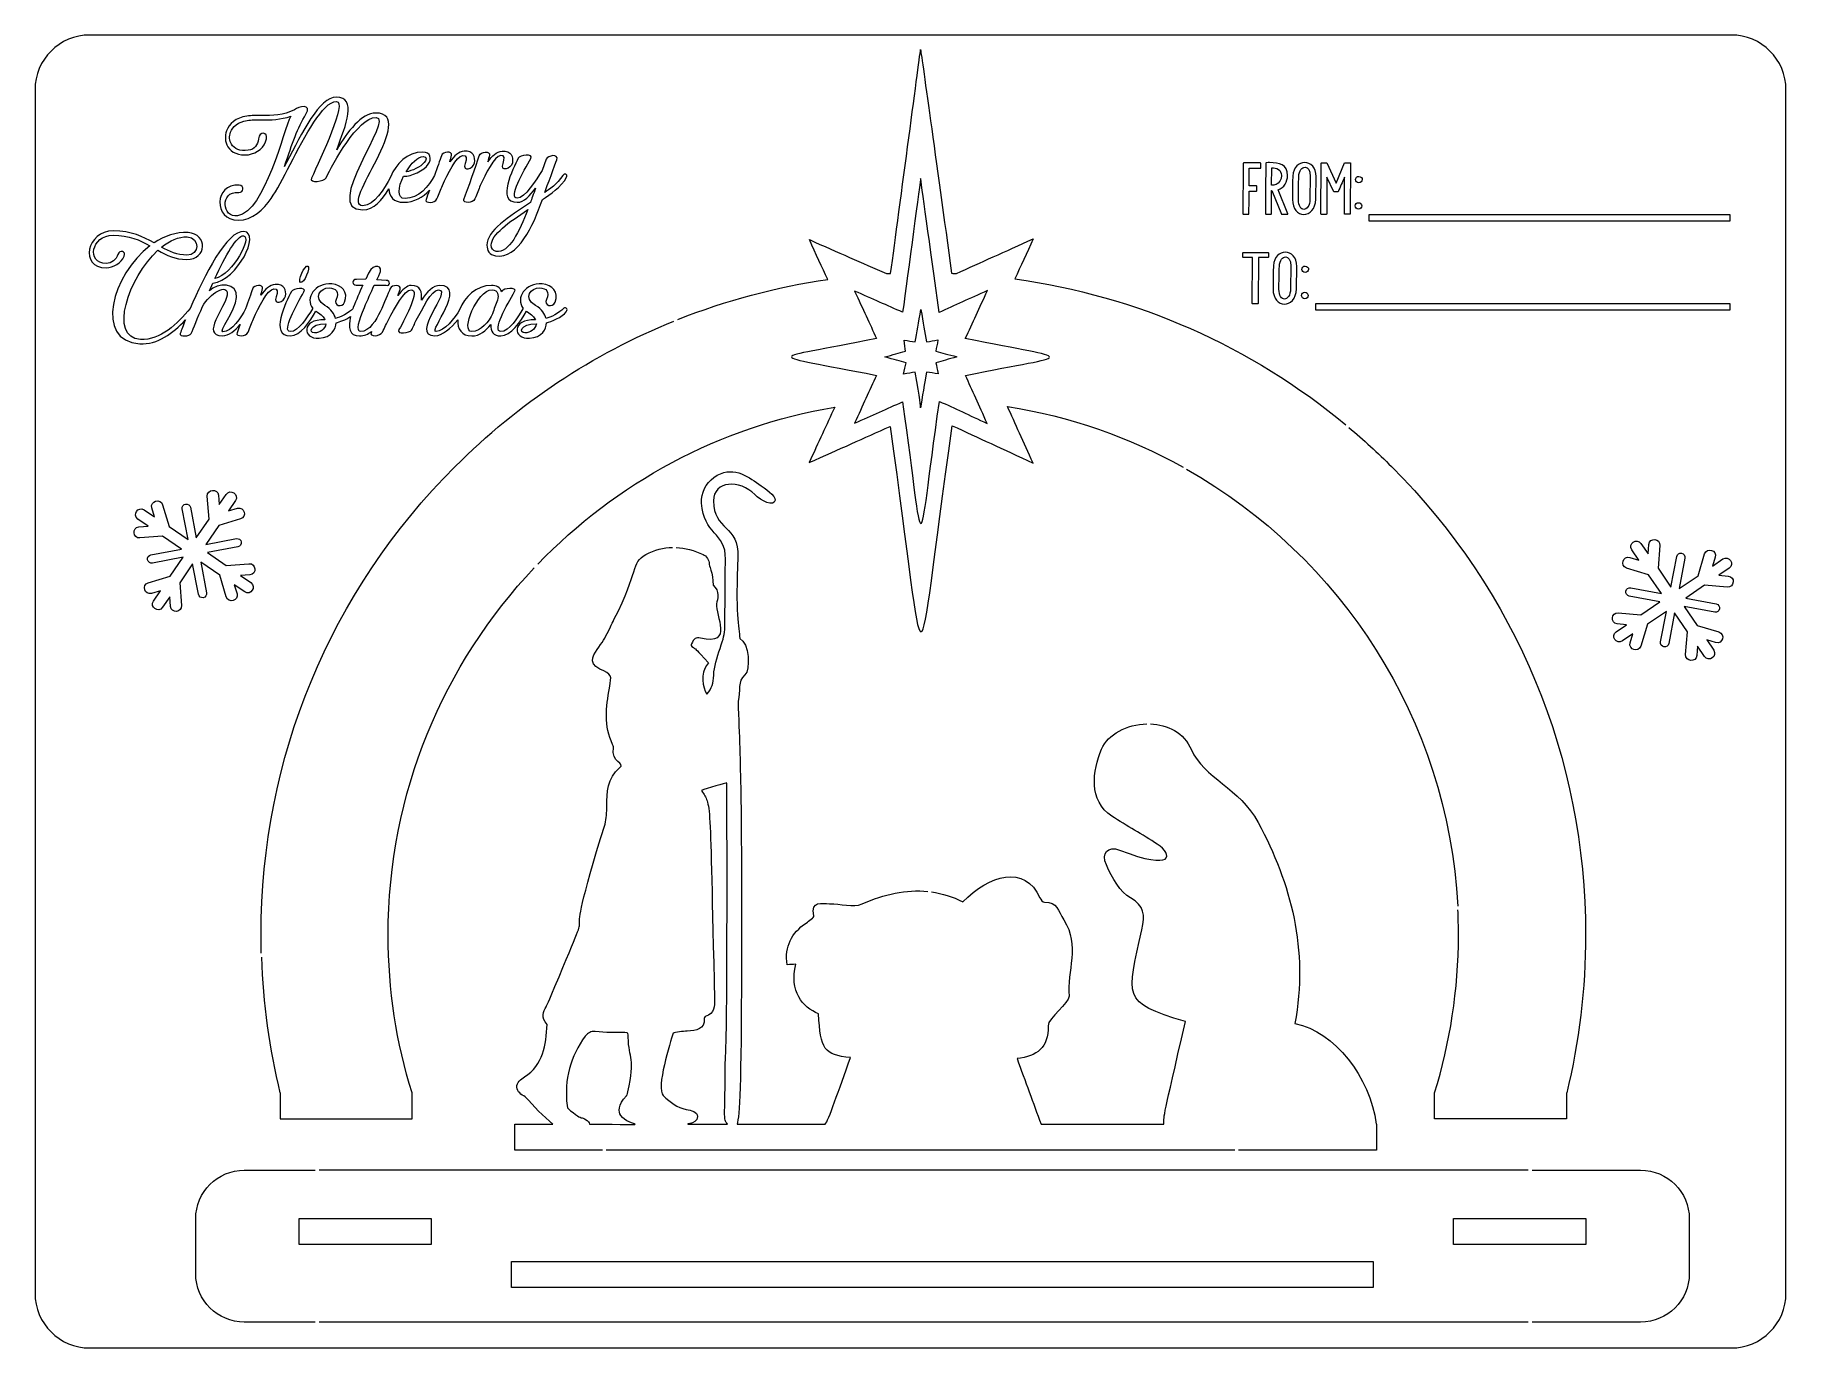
# Model space of a CAD drawing. Header units: inches. Extents: x 0 to 203, y 0 to 152.
import ezdxf

# ---------------------------------------------------------------- set-up
doc = ezdxf.new("R2010")
doc.units = ezdxf.units.IN
doc.header["$MEASUREMENT"] = 0
doc.layers.add('_U+0421_U+043B_U+043E_U+0439 1', color=7, linetype='Continuous')

msp = doc.modelspace()

# ---------------------------------------------------------------- linework, layer by layer
at = {"layer": '_U+0421_U+043B_U+043E_U+0439 1', "color": 7, "lineweight": 5, "true_color": 0xffffff}
for points in [[(196.71, 131.53), (154.79, 131.53), (154.79, 130.82), (196.71, 130.82), (196.71, 131.53)], [(196.71, 121.21), (148.59, 121.21), (148.59, 120.5), (196.71, 120.5), (196.71, 121.21)]]:
    msp.add_lwpolyline(points, dxfattribs=at)
at = {"layer": '_U+0421_U+043B_U+043E_U+0439 1', "color": 1, "lineweight": 5, "true_color": 0xff0000}
for points in [[(139.24, 22.98), (66.3, 22.98)], [(173.28, 20.64), (32.97, 20.64)], [(45.99, 12.03), (30.66, 12.03), (30.66, 15.03), (45.99, 15.03), (45.99, 12.03)], [(179.97, 12.03), (164.63, 12.03), (164.63, 15.03), (179.97, 15.03), (179.97, 12.03)], [(155.31, 7.02), (55.31, 7.02), (55.31, 10.02), (155.31, 10.02), (155.31, 7.02)], [(173.28, 3), (32.97, 3)]]:
    msp.add_lwpolyline(points, dxfattribs=at)
for points, knots in [([(203.2, 146.05), (203.2, 146.05), (203.2, 6.35), (203.2, 6.35), (203.2, 2.84), (200.36, 0), (196.85, 0), (196.85, 0), (6.35, 0), (6.35, 0), (2.84, 0), (0, 2.84), (0, 6.35), (0, 6.35), (0, 146.05), (0, 146.05), (0, 149.56), (2.84, 152.4), (6.35, 152.4), (6.35, 152.4), (196.85, 152.4), (196.85, 152.4), (200.36, 152.4), (203.2, 149.56), (203.2, 146.05)], [0, 0, 0, 0, 1, 1, 1, 2, 2, 2, 3, 3, 3, 4, 4, 4, 5, 5, 5, 6, 6, 6, 7, 7, 7, 8, 8, 8, 8]), ([(74.6, 119.38), (80.16, 121.6), (85.99, 123.16), (91.99, 124.02), (91.33, 125.45), (90.64, 126.95), (89.86, 128.65), (93.24, 127.15), (95.92, 125.97), (98.8, 124.7), (98.96, 124.7), (99.13, 124.71), (99.29, 124.72), (100.3, 132.09), (102.77, 150.72), (102.77, 150.72), (102.77, 150.72), (104.67, 137.33), (106.36, 124.74), (106.55, 124.73), (106.73, 124.73), (106.92, 124.72), (109.78, 126), (112.53, 127.24), (115.85, 128.73), (115.09, 127.09), (114.4, 125.57), (113.71, 124.09), (127.87, 122.14), (141.09, 116.32), (152.13, 107.14)], [0, 0, 0, 0, 1, 1, 1, 2, 2, 2, 3, 3, 3, 4, 4, 4, 5, 5, 5, 6, 6, 6, 7, 7, 7, 8, 8, 8, 9, 9, 9, 10, 10, 10, 10]), ([(26.26, 45.82), (26.24, 46.53), (26.23, 47.24), (26.23, 47.95), (26.23, 68.48), (34.22, 87.78), (48.74, 102.3), (56.13, 109.69), (64.75, 115.39), (74.15, 119.2)], [0, 0, 0, 0, 1, 1, 1, 2, 2, 2, 3, 3, 3, 3]), ([(58.35, 90.98), (67.4, 100.39), (79.37, 106.96), (92.8, 109.2), (91.87, 107.18), (90.92, 105.11), (89.85, 102.77), (93.36, 104.34), (96.23, 105.62), (99.24, 106.96), (103.7, 75.39), (101.9, 74.93), (106.45, 107.05), (109.5, 105.64), (112.26, 104.36), (115.82, 102.72), (114.7, 105.18), (113.76, 107.27), (112.84, 109.29), (120.13, 108.13), (127.01, 105.71), (133.23, 102.24)], [0, 0, 0, 0, 1, 1, 1, 2, 2, 2, 3, 3, 3, 4, 4, 4, 5, 5, 5, 6, 6, 6, 7, 7, 7, 7]), ([(152.47, 106.85), (154.18, 105.41), (155.83, 103.9), (157.43, 102.3), (171.95, 87.78), (179.95, 68.48), (179.95, 47.95), (179.95, 41.68), (179.19, 35.53), (177.75, 29.6), (177.75, 29.6), (177.74, 29.6), (177.74, 29.6), (177.74, 29.6), (177.74, 26.6), (177.74, 26.6), (177.74, 26.6), (162.41, 26.6), (162.41, 26.6), (162.41, 26.6), (162.41, 29.6), (162.41, 29.6), (162.41, 29.6), (162.42, 29.6), (162.42, 29.6), (164.22, 35.4), (165.19, 41.56), (165.19, 47.95), (165.19, 48.93), (165.17, 49.9), (165.13, 50.86)], [0, 0, 0, 0, 1, 1, 1, 2, 2, 2, 3, 3, 3, 4, 4, 4, 5, 5, 5, 6, 6, 6, 7, 7, 7, 8, 8, 8, 9, 9, 9, 10, 10, 10, 10]), ([(74.42, 92.92), (75.45, 92.86), (76.49, 92.57), (77.53, 92.11), (77.89, 91.95), (78.27, 91.43), (78.22, 90.99), (78.22, 90.99), (78.65, 89.94), (78.7, 88.56), (79.5, 87.81), (79.19, 86.95), (79.1, 86.38), (78.89, 85.04), (81.17, 81.49), (77.22, 82.39), (76.66, 82.53), (76.48, 82.34), (76.18, 81.73), (76.08, 81.53), (76.08, 81.53), (76.42, 81.29), (76.78, 81.04), (76.67, 81.15), (78.14, 79.53), (78.14, 79.53), (77.92, 79.23), (77.92, 79.23), (77.3, 78.35), (77.42, 76.68), (77.97, 75.89), (78.6, 76.62), (78.72, 77.11), (78.76, 78.1), (78.8, 79.08), (79.14, 80.12), (79.5, 81.21), (80.31, 83.68), (79.96, 82.1), (80.13, 91.57), (80.19, 94.7), (77.53, 94.43), (77.35, 98.07), (77.29, 99.25), (77.83, 100.36), (78.79, 101.05), (80.86, 102.52), (82.67, 101.22), (83.99, 100.28), (84.71, 99.77), (85.97, 98.94), (85.89, 98.39), (85.77, 97.6), (84.24, 98.33), (83.52, 99.06), (81.81, 100.8), (78.75, 100.73), (78.73, 98.32), (78.7, 94.94), (81.75, 95.46), (81.57, 91.81), (81.27, 85.38), (81.67, 83.6), (81.8, 82.37), (82.87, 81.85), (83.06, 78.68), (82.38, 78.12), (81.5, 77.41), (81.89, 76.24), (81.59, 75.08), (81.88, 66.69), (82.02, 64.95), (81.98, 44.13), (81.95, 30.42), (81.78, 26.92), (81.47, 25.98), (81.47, 25.98), (91.71, 25.98), (91.71, 25.98), (92.04, 26.31), (93.27, 29.94), (94.64, 33.7), (91.57, 34.02), (91.13, 34.65), (90.93, 38.79), (89.08, 39.52), (87.51, 41.43), (88.29, 44.55), (87.95, 44.52), (87.64, 44.5), (87.28, 44.48), (86.99, 46.62), (87.77, 48.17), (89.49, 49.32), (89.83, 49.56), (90.43, 49.96), (90.39, 50.18), (90, 51.98), (91.32, 51.55), (92.2, 51.57), (93.47, 51.59), (94.93, 51.08), (95.98, 51.55), (98.56, 52.69), (101.1, 53.25), (103.61, 52.99)], [0, 0, 0, 0, 1, 1, 1, 2, 2, 2, 3, 3, 3, 4, 4, 4, 5, 5, 5, 6, 6, 6, 7, 7, 7, 8, 8, 8, 9, 9, 9, 10, 10, 10, 11, 11, 11, 12, 12, 12, 13, 13, 13, 14, 14, 14, 15, 15, 15, 16, 16, 16, 17, 17, 17, 18, 18, 18, 19, 19, 19, 20, 20, 20, 21, 21, 21, 22, 22, 22, 23, 23, 23, 24, 24, 24, 25, 25, 25, 26, 26, 26, 27, 27, 27, 28, 28, 28, 29, 29, 29, 30, 30, 30, 31, 31, 31, 32, 32, 32, 33, 33, 33, 34, 34, 34, 35, 35, 35, 35]), ([(65.86, 22.98), (65.86, 22.98), (55.67, 22.98), (55.67, 22.98), (55.67, 22.98), (55.67, 25.98), (55.67, 25.98), (55.67, 25.98), (60.11, 25.98), (60.11, 25.98), (58.98, 26.86), (57.85, 28.11), (56.89, 29.16), (56.44, 29.39), (55.94, 29.73), (55.92, 30.26), (55.89, 30.82), (56.4, 31.21), (56.79, 31.46), (59.02, 32.87), (59.27, 35.14), (59.44, 37.56), (58.61, 38.3), (59.04, 39.11), (59.31, 39.6), (59.49, 39.94), (59.33, 39.59), (60.81, 43.1), (65.91, 55.18), (60.26, 41.79), (66.15, 60.82), (66.34, 61.44), (66.35, 62.17), (66.35, 62.94), (66.37, 64.45), (66.39, 66.16), (67.87, 67.36), (68.56, 67.91), (66.81, 67.94), (67.12, 69.68), (67.12, 69.68), (67.14, 69.79), (67.02, 70.05), (66.02, 72.21), (66.27, 74.38), (66.65, 76.6), (66.93, 78.16), (67.01, 78.12), (65.53, 78.81), (64, 79.52), (64.98, 80.72), (65.42, 81.34), (66.03, 82.2), (66.2, 82.49), (66.78, 83.7), (66.91, 83.98), (67.05, 84.27), (67.19, 84.55), (70.13, 90.31), (69.11, 91.08), (70.89, 92.1), (71.89, 92.67), (72.93, 92.92), (73.97, 92.93)], [0, 0, 0, 0, 1, 1, 1, 2, 2, 2, 3, 3, 3, 4, 4, 4, 5, 5, 5, 6, 6, 6, 7, 7, 7, 8, 8, 8, 9, 9, 9, 10, 10, 10, 11, 11, 11, 12, 12, 12, 13, 13, 13, 14, 14, 14, 15, 15, 15, 16, 16, 16, 17, 17, 17, 18, 18, 18, 19, 19, 19, 20, 20, 20, 21, 21, 21, 21]), ([(26.27, 45.37), (26.45, 40), (27.18, 34.72), (28.43, 29.6), (28.43, 29.6), (28.44, 29.6), (28.44, 29.6), (28.44, 29.6), (28.44, 26.6), (28.44, 26.6), (28.44, 26.6), (43.77, 26.6), (43.77, 26.6), (43.77, 26.6), (43.77, 29.6), (43.77, 29.6), (43.77, 29.6), (43.75, 29.6), (43.75, 29.6), (41.95, 35.4), (40.98, 41.56), (40.98, 47.95), (40.98, 64.42), (47.42, 79.41), (57.93, 90.54)], [0, 0, 0, 0, 1, 1, 1, 2, 2, 2, 3, 3, 3, 4, 4, 4, 5, 5, 5, 6, 6, 6, 7, 7, 7, 8, 8, 8, 8]), ([(104.05, 52.94), (105.27, 52.76), (106.48, 52.39), (107.68, 51.78), (110.72, 54.9), (114.89, 56.13), (116.61, 52.26), (116.71, 52.04), (116.97, 51.74), (117.14, 51.74), (118.64, 51.78), (118.73, 50.76), (119.4, 49.69), (121.3, 46.69), (119.73, 43.75), (120, 40.84), (120.07, 40.06), (117.54, 38.3), (117.57, 37.39), (117.63, 34.85), (116.28, 33.86), (113.96, 33.6), (114.92, 30.95), (115.85, 28.43), (116.75, 25.98), (116.75, 25.98), (131, 25.98), (131, 25.98), (131, 27.08), (130.88, 26.48), (133.5, 37.89), (125.92, 40.13), (126.76, 40.76), (128.46, 48.54), (128.85, 50.31), (128.73, 51.31), (127.12, 52.24), (125.94, 52.9), (125, 54.58), (124.33, 56.07), (123.71, 57.44), (124.5, 58.32), (125.85, 57.79), (132.25, 55.32), (132.08, 57.27), (130.24, 58.48), (128.51, 59.61), (126.71, 60.6), (124.96, 61.73), (122.24, 63.51), (122.73, 67), (123.77, 69.5), (124.5, 71.26), (126.75, 72.38), (129.01, 72.44)], [0, 0, 0, 0, 1, 1, 1, 2, 2, 2, 3, 3, 3, 4, 4, 4, 5, 5, 5, 6, 6, 6, 7, 7, 7, 8, 8, 8, 9, 9, 9, 10, 10, 10, 11, 11, 11, 12, 12, 12, 13, 13, 13, 14, 14, 14, 15, 15, 15, 16, 16, 16, 17, 17, 17, 18, 18, 18, 18]), ([(129.45, 72.43), (131.42, 72.36), (133.34, 71.45), (134.21, 69.42), (135.58, 66.2), (139.85, 64.96), (141.95, 61), (145.77, 53.84), (147.79, 46.25), (146.22, 37.65), (150.86, 36.72), (154.92, 31.51), (155.65, 25.98), (155.65, 25.98), (155.67, 25.98), (155.67, 25.98), (155.67, 25.98), (155.67, 22.98), (155.67, 22.98), (155.67, 22.98), (139.68, 22.98), (139.68, 22.98)], [0, 0, 0, 0, 1, 1, 1, 2, 2, 2, 3, 3, 3, 4, 4, 4, 5, 5, 5, 6, 6, 6, 7, 7, 7, 7]), ([(74.05, 36.53), (74.27, 36.67), (75.24, 36.74), (75.67, 36.78), (76.81, 36.88), (77.72, 36.96), (77.66, 38.23), (77.66, 38.28), (77.72, 38.4), (77.77, 38.46), (78.9, 38.81), (78.88, 39.77), (78.86, 40.41), (78.27, 64.96), (78.51, 62.72), (77.36, 64.7), (77.84, 64.94), (80.26, 65.6), (80.26, 65.6), (80.33, 65.41), (80.36, 34.79), (80.13, 33.98), (80.03, 25.79), (79.9, 26.57), (80.35, 25.98), (74.7, 25.98), (75.66, 25.94), (76.07, 26.07), (76.28, 26.14), (76.91, 26.33), (76.88, 26.86), (76.85, 27.4), (76.18, 27.57), (75.55, 27.7), (74.55, 27.89), (73.77, 28.48), (72.9, 29.3), (72.02, 30.14), (73.76, 35.55), (74.05, 36.53)], [0, 0, 0, 0, 1, 1, 1, 2, 2, 2, 3, 3, 3, 4, 4, 4, 5, 5, 5, 6, 6, 6, 7, 7, 7, 8, 8, 8, 9, 9, 9, 10, 10, 10, 11, 11, 11, 12, 12, 12, 13, 13, 13, 13]), ([(63.77, 26.61), (63.32, 26.77), (63.31, 26.66), (62.45, 27.32), (61.98, 27.68), (61.79, 27.71), (61.74, 28.14), (61.41, 31.16), (62.12, 33.87), (63.86, 36.19), (64.18, 36.62), (64.51, 36.77), (65.01, 36.73), (69.16, 36.36), (68.8, 37.01), (68.83, 36.07), (68.93, 33.47), (69.67, 33.79), (68.8, 29.72), (68.74, 29.42), (68.66, 29.31), (68.63, 29.28), (67.59, 28.2), (67.7, 27.43), (67.98, 26.98), (68.83, 25.6), (72.81, 25.98), (64.35, 25.98), (64.32, 26.21), (64.25, 26.3), (63.77, 26.61)], [0, 0, 0, 0, 1, 1, 1, 2, 2, 2, 3, 3, 3, 4, 4, 4, 5, 5, 5, 6, 6, 6, 7, 7, 7, 8, 8, 8, 9, 9, 9, 10, 10, 10, 10]), ([(32.52, 3), (32.52, 3), (24.29, 3), (24.29, 3), (21.17, 3), (18.65, 5.52), (18.65, 8.64), (18.65, 8.64), (18.65, 14.99), (18.65, 14.99), (18.65, 18.11), (21.17, 20.64), (24.29, 20.64), (24.29, 20.64), (32.52, 20.64), (32.52, 20.64)], [0, 0, 0, 0, 1, 1, 1, 2, 2, 2, 3, 3, 3, 4, 4, 4, 5, 5, 5, 5]), ([(173.73, 20.64), (173.73, 20.64), (186.33, 20.64), (186.33, 20.64), (189.45, 20.64), (191.98, 18.11), (191.98, 14.99), (191.98, 14.99), (191.98, 8.64), (191.98, 8.64), (191.98, 5.52), (189.45, 3), (186.33, 3), (186.33, 3), (173.73, 3), (173.73, 3)], [0, 0, 0, 0, 1, 1, 1, 2, 2, 2, 3, 3, 3, 4, 4, 4, 5, 5, 5, 5])]:
    msp.add_open_spline(points, degree=3, knots=knots, dxfattribs=at)
at = {"layer": '_U+0421_U+043B_U+043E_U+0439 1', "color": 7, "lineweight": 5, "true_color": 0xffffff}
for points, knots in [([(23.7, 134.97), (24.32, 134.92), (24.23, 134.1), (23.64, 134.13), (21.34, 134.29), (21.78, 131.13), (23.49, 131.41), (26.7, 131.91), (28.85, 141.42), (29.68, 142.99), (28.52, 142.55), (27.35, 142.55), (26.27, 142.55), (25.69, 142.55), (25.13, 142.57), (24.63, 142.49), (23.56, 142.33), (22.93, 141.76), (22.69, 141.12), (22.6, 140.89), (22.57, 140.64), (22.58, 140.39), (22.62, 140.16), (22.68, 139.92), (22.8, 139.72), (23.11, 139.21), (23.76, 138.88), (24.73, 139.02), (25.47, 139.12), (25.86, 139.63), (25.92, 140.34), (26.03, 141.29), (27.04, 141.15), (26.87, 140.33), (26.67, 139.37), (25.78, 138.67), (24.77, 138.51), (23.59, 138.36), (22.79, 138.79), (22.38, 139.44), (22.21, 139.71), (22.12, 140.02), (22.09, 140.33), (22.07, 140.64), (22.12, 140.97), (22.23, 141.28), (22.52, 142.08), (23.3, 142.8), (24.59, 142.99), (25.12, 143.06), (25.69, 143.06), (26.3, 143.06), (27.51, 143.06), (28.85, 143.06), (30.13, 143.73), (30.54, 144.17), (32.19, 144.41), (31.44, 143.2), (30.44, 141.6), (29.9, 139.91), (28.94, 137.14), (28.94, 137.14), (29.17, 137.59), (29.17, 137.59), (30.99, 141.09), (33.04, 145.19), (34.95, 145.19), (37.44, 145.19), (36.07, 141.96), (35.03, 139.09), (36.22, 141.17), (37.9, 143.34), (39.55, 143.34), (44.55, 143.34), (35.32, 132.59), (38.03, 132.59), (39.39, 132.59), (40.5, 134.51), (41.3, 135.98), (41.84, 137.41), (43.21, 138.81), (44.99, 138.81), (45.93, 138.81), (46.07, 138.01), (45.64, 137.41), (45.16, 136.69), (43.64, 135.95), (42.78, 136.01), (42.14, 134.74), (41.94, 133.42), (42.94, 133.42), (44.53, 133.42), (45.67, 134.86), (46.37, 136.08), (46.69, 137), (46.99, 137.88), (47.16, 138.39), (47.33, 138.9), (48.45, 138.96), (48.34, 138.46), (48.3, 138.17), (48.2, 137.92), (48.14, 137.67), (48.62, 138.36), (49.18, 138.88), (49.8, 138.91), (50.89, 138.99), (51.12, 138.23), (51, 137.56), (50.86, 136.85), (49.55, 136.44), (49.91, 137.5), (50.11, 138.06), (50.11, 138.45), (49.66, 138.42), (48.87, 138.36), (47.89, 136.26), (47.27, 134.94), (47.08, 134.44), (46.91, 134.01), (46.65, 133.37), (46.45, 132.87), (45.19, 132.84), (45.38, 133.32), (45.48, 133.61), (45.62, 133.98), (45.77, 134.39), (45.03, 133.58), (44.04, 132.98), (42.75, 132.98), (41.63, 132.98), (41.11, 133.65), (41.05, 134.53), (40.27, 133.26), (39.32, 132.09), (38.04, 132.09), (33.12, 132.09), (41.8, 142.83), (39.58, 142.83), (37.45, 142.83), (34.55, 137.41), (33.78, 135.82), (33.6, 135.42), (31.78, 135.14), (32.08, 135.78), (33.16, 138.12), (36.29, 144.74), (34.97, 144.69), (33.38, 144.62), (31.36, 140.73), (29.61, 137.38), (28.8, 135.81), (28.05, 134.36), (27.4, 133.42), (26.5, 132.13), (25.24, 130.9), (23.58, 130.9), (20.66, 130.9), (20.78, 135.2), (23.7, 134.97)], [0, 0, 0, 0, 1, 1, 1, 2, 2, 2, 3, 3, 3, 4, 4, 4, 5, 5, 5, 6, 6, 6, 7, 7, 7, 8, 8, 8, 9, 9, 9, 10, 10, 10, 11, 11, 11, 12, 12, 12, 13, 13, 13, 14, 14, 14, 15, 15, 15, 16, 16, 16, 17, 17, 17, 18, 18, 18, 19, 19, 19, 20, 20, 20, 21, 21, 21, 22, 22, 22, 23, 23, 23, 24, 24, 24, 25, 25, 25, 26, 26, 26, 27, 27, 27, 28, 28, 28, 29, 29, 29, 30, 30, 30, 31, 31, 31, 32, 32, 32, 33, 33, 33, 34, 34, 34, 35, 35, 35, 36, 36, 36, 37, 37, 37, 38, 38, 38, 39, 39, 39, 40, 40, 40, 41, 41, 41, 42, 42, 42, 43, 43, 43, 44, 44, 44, 45, 45, 45, 46, 46, 46, 47, 47, 47, 48, 48, 48, 49, 49, 49, 50, 50, 50, 51, 51, 51, 52, 52, 52, 53, 53, 53, 53]), ([(43.06, 136.52), (43.73, 136.62), (44.75, 137.08), (45.17, 137.61), (45.38, 137.84), (45.59, 138.29), (45.05, 138.29), (44.43, 138.29), (43.64, 137.49), (43.06, 136.52)], [0, 0, 0, 0, 1, 1, 1, 2, 2, 2, 3, 3, 3, 3]), ([(51.05, 133.37), (51.31, 134.01), (51.48, 134.44), (51.67, 134.94), (52.29, 136.26), (53.27, 138.36), (54.06, 138.42), (54.51, 138.45), (54.51, 138.06), (54.31, 137.5), (53.95, 136.44), (55.26, 136.85), (55.4, 137.56), (55.52, 138.23), (55.29, 138.99), (54.2, 138.91), (53.58, 138.88), (53.02, 138.36), (52.54, 137.67), (52.6, 137.92), (52.69, 138.17), (52.74, 138.46), (52.85, 138.96), (51.73, 138.9), (51.56, 138.39), (51.2, 137.3), (50.24, 134.53), (49.77, 133.32), (49.59, 132.84), (50.84, 132.87), (51.05, 133.37)], [0, 0, 0, 0, 1, 1, 1, 2, 2, 2, 3, 3, 3, 4, 4, 4, 5, 5, 5, 6, 6, 6, 7, 7, 7, 8, 8, 8, 9, 9, 9, 10, 10, 10, 10]), ([(61.72, 135.96), (61, 134.64), (59.81, 133.94), (58.88, 133.29), (57.8, 130.23), (56.08, 126.35), (53.45, 126.78), (52.72, 126.89), (52.44, 127.4), (52.44, 127.99), (52.43, 129.67), (55.01, 131.3), (57.49, 132.96), (57.62, 133.32), (57.84, 133.94), (58.1, 134.64), (57.4, 133.73), (56.79, 132.98), (55.96, 132.98), (53.49, 132.98), (55.46, 136.85), (56.08, 138.12), (56.23, 138.43), (57.91, 138.7), (57.54, 138.08), (56.67, 136.57), (54.93, 133.45), (55.96, 133.45), (56.83, 133.45), (58.15, 135.56), (58.84, 136.68), (58.84, 136.68), (59.31, 137.97), (59.31, 137.97), (59.47, 138.43), (60.82, 138.67), (60.55, 137.9), (60.4, 137.44), (59.39, 134.8), (59.16, 134.11), (59.65, 134.49), (60.62, 135.08), (61.24, 136.1), (61.41, 136.37), (61.86, 136.23), (61.72, 135.96)], [0, 0, 0, 0, 1, 1, 1, 2, 2, 2, 3, 3, 3, 4, 4, 4, 5, 5, 5, 6, 6, 6, 7, 7, 7, 8, 8, 8, 9, 9, 9, 10, 10, 10, 11, 11, 11, 12, 12, 12, 13, 13, 13, 14, 14, 14, 15, 15, 15, 15]), ([(140.18, 131.63), (140.18, 131.63), (140.2, 137.21), (140.2, 137.21), (140.2, 137.21), (140.2, 137.51), (140.2, 137.51), (140.2, 137.54), (140.23, 137.55), (140.29, 137.55), (140.29, 137.55), (142.19, 137.55), (142.19, 137.55), (142.23, 137.55), (142.27, 137.54), (142.27, 137.51), (142.27, 137.51), (142.27, 136.98), (142.27, 136.98), (142.27, 136.95), (142.23, 136.94), (142.19, 136.94), (142.19, 136.94), (140.89, 136.94), (140.89, 136.94), (140.89, 136.94), (140.89, 134.89), (140.89, 134.89), (140.89, 134.89), (141.7, 134.89), (141.7, 134.89), (141.76, 134.89), (141.78, 134.87), (141.78, 134.85), (141.78, 134.85), (141.78, 134.33), (141.78, 134.33), (141.78, 134.3), (141.76, 134.28), (141.7, 134.28), (141.7, 134.28), (140.89, 134.28), (140.89, 134.28), (140.89, 133.39), (140.88, 132.52), (140.88, 131.63), (140.88, 131.6), (140.84, 131.59), (140.79, 131.59), (140.79, 131.59), (140.27, 131.59), (140.27, 131.59), (140.21, 131.59), (140.18, 131.6), (140.18, 131.63)], [0, 0, 0, 0, 1, 1, 1, 2, 2, 2, 3, 3, 3, 4, 4, 4, 5, 5, 5, 6, 6, 6, 7, 7, 7, 8, 8, 8, 9, 9, 9, 10, 10, 10, 11, 11, 11, 12, 12, 12, 13, 13, 13, 14, 14, 14, 15, 15, 15, 16, 16, 16, 17, 17, 17, 18, 18, 18, 18]), ([(144.67, 131.61), (144.67, 131.61), (143.55, 134.36), (143.55, 134.36), (143.55, 134.36), (143.5, 134.36), (143.5, 134.36), (143.5, 133.45), (143.5, 132.53), (143.5, 131.63), (143.5, 131.6), (143.46, 131.59), (143.41, 131.59), (143.41, 131.59), (142.89, 131.59), (142.89, 131.59), (142.83, 131.59), (142.8, 131.6), (142.8, 131.63), (142.8, 135.49), (142.82, 136.36), (142.84, 137.54), (142.84, 137.56), (142.88, 137.58), (142.92, 137.58), (143.05, 137.59), (143.17, 137.59), (143.27, 137.59), (144.37, 137.59), (145.36, 137.38), (145.36, 136.11), (145.36, 135.39), (144.96, 134.65), (144.25, 134.44), (144.25, 134.44), (145.38, 131.65), (145.38, 131.65), (145.4, 131.61), (145.37, 131.59), (145.3, 131.59), (145.3, 131.59), (144.75, 131.59), (144.75, 131.59), (144.72, 131.59), (144.68, 131.59), (144.67, 131.61)], [0, 0, 0, 0, 1, 1, 1, 2, 2, 2, 3, 3, 3, 4, 4, 4, 5, 5, 5, 6, 6, 6, 7, 7, 7, 8, 8, 8, 9, 9, 9, 10, 10, 10, 11, 11, 11, 12, 12, 12, 13, 13, 13, 14, 14, 14, 15, 15, 15, 15]), ([(144.02, 135.03), (144.37, 135.16), (144.65, 135.63), (144.65, 136.08), (144.65, 136.8), (144.09, 136.99), (143.52, 136.98), (143.52, 136.98), (143.49, 134.97), (143.49, 134.97), (143.66, 134.97), (143.84, 134.98), (144.02, 135.03)], [0, 0, 0, 0, 1, 1, 1, 2, 2, 2, 3, 3, 3, 4, 4, 4, 4]), ([(148.65, 133.34), (148.59, 132.16), (147.91, 131.57), (147.24, 131.57), (146.57, 131.57), (145.92, 132.18), (145.93, 133.31), (145.93, 133.31), (145.93, 134.1), (145.93, 134.1), (145.93, 134.75), (145.94, 135.46), (145.96, 136.02), (146.02, 137.08), (146.69, 137.6), (147.34, 137.6), (148.02, 137.6), (148.7, 137.04), (148.68, 135.96), (148.68, 135.96), (148.65, 133.34), (148.65, 133.34)], [0, 0, 0, 0, 1, 1, 1, 2, 2, 2, 3, 3, 3, 4, 4, 4, 5, 5, 5, 6, 6, 6, 7, 7, 7, 7]), ([(147.99, 135.99), (148, 136.72), (147.7, 137.05), (147.39, 137.05), (147.04, 137.05), (146.69, 136.66), (146.66, 135.99), (146.63, 135.19), (146.61, 134.09), (146.61, 133.31), (146.61, 132.53), (146.92, 132.16), (147.24, 132.16), (147.59, 132.16), (147.94, 132.57), (147.96, 133.34), (147.96, 133.34), (147.99, 135.99), (147.99, 135.99)], [0, 0, 0, 0, 1, 1, 1, 2, 2, 2, 3, 3, 3, 4, 4, 4, 5, 5, 5, 6, 6, 6, 6]), ([(149.31, 131.58), (149.31, 131.58), (149.83, 131.58), (149.83, 131.58), (149.86, 131.58), (149.91, 131.59), (149.91, 131.62), (149.91, 131.62), (149.93, 135.9), (149.93, 135.9), (149.93, 135.9), (150.71, 134.21), (150.71, 134.21), (150.71, 134.2), (150.75, 134.19), (150.78, 134.19), (150.78, 134.19), (151.15, 134.19), (151.15, 134.19), (151.18, 134.19), (151.22, 134.19), (151.23, 134.21), (151.48, 134.79), (151.71, 135.32), (151.97, 135.89), (151.97, 135.89), (151.95, 131.66), (151.95, 131.66), (151.95, 131.63), (151.99, 131.61), (152.03, 131.61), (152.03, 131.61), (152.55, 131.61), (152.55, 131.61), (152.6, 131.61), (152.64, 131.63), (152.64, 131.66), (152.64, 131.66), (152.67, 137.54), (152.67, 137.54), (152.67, 137.56), (152.63, 137.58), (152.58, 137.58), (152.58, 137.58), (152.05, 137.58), (152.05, 137.58), (152.03, 137.58), (151.99, 137.57), (151.98, 137.55), (151.98, 137.55), (150.98, 135.2), (150.98, 135.2), (150.98, 135.2), (149.92, 137.55), (149.92, 137.55), (149.92, 137.57), (149.87, 137.58), (149.85, 137.58), (149.85, 137.58), (149.35, 137.58), (149.35, 137.58), (149.31, 137.58), (149.26, 137.56), (149.26, 137.54), (149.26, 137.54), (149.22, 131.62), (149.22, 131.62), (149.22, 131.59), (149.25, 131.58), (149.31, 131.58)], [0, 0, 0, 0, 1, 1, 1, 2, 2, 2, 3, 3, 3, 4, 4, 4, 5, 5, 5, 6, 6, 6, 7, 7, 7, 8, 8, 8, 9, 9, 9, 10, 10, 10, 11, 11, 11, 12, 12, 12, 13, 13, 13, 14, 14, 14, 15, 15, 15, 16, 16, 16, 17, 17, 17, 18, 18, 18, 19, 19, 19, 20, 20, 20, 21, 21, 21, 22, 22, 22, 23, 23, 23, 23]), ([(107.98, 112.89), (108.78, 111.12), (109.53, 109.46), (110.5, 107.31), (108.4, 108.29), (106.76, 109.05), (104.95, 109.88), (102.25, 90.85), (103.32, 91.12), (100.68, 109.83), (98.89, 109.03), (97.19, 108.27), (95.11, 107.34), (96.06, 109.41), (96.84, 111.11), (97.65, 112.89), (84.49, 115.58), (84.55, 114.49), (97.65, 117.17), (96.85, 118.92), (96.1, 120.56), (95.12, 122.68), (97.23, 121.75), (98.88, 121.02), (100.69, 120.22), (101.28, 124.49), (102.77, 135.76), (102.77, 135.76), (102.77, 135.76), (103.91, 127.71), (104.92, 120.21), (106.73, 121.03), (108.44, 121.79), (110.52, 122.73), (109.6, 120.72), (108.82, 119.02), (107.96, 117.17), (121.13, 114.47), (120.86, 115.53), (107.98, 112.89)], [0, 0, 0, 0, 1, 1, 1, 2, 2, 2, 3, 3, 3, 4, 4, 4, 5, 5, 5, 6, 6, 6, 7, 7, 7, 8, 8, 8, 9, 9, 9, 10, 10, 10, 11, 11, 11, 12, 12, 12, 13, 13, 13, 13]), ([(153.64, 135.24), (153.83, 135.24), (154.03, 135.42), (154.03, 135.61), (154.03, 135.76), (153.87, 135.99), (153.64, 135.99), (153.41, 135.99), (153.25, 135.83), (153.25, 135.61), (153.25, 135.42), (153.38, 135.24), (153.64, 135.24)], [0, 0, 0, 0, 1, 1, 1, 2, 2, 2, 3, 3, 3, 4, 4, 4, 4]), ([(57.18, 132.13), (55.01, 130.67), (52.94, 129.24), (52.94, 128.01), (52.94, 127.65), (53.1, 127.34), (53.53, 127.28), (54.98, 127.05), (56.25, 129.62), (57.18, 132.13)], [0, 0, 0, 0, 1, 1, 1, 2, 2, 2, 3, 3, 3, 3]), ([(153.59, 132.19), (153.81, 132.19), (153.98, 132.36), (153.98, 132.56), (153.98, 132.75), (153.83, 132.94), (153.59, 132.94), (153.38, 132.94), (153.2, 132.77), (153.2, 132.56), (153.2, 132.4), (153.36, 132.19), (153.59, 132.19)], [0, 0, 0, 0, 1, 1, 1, 2, 2, 2, 3, 3, 3, 4, 4, 4, 4]), ([(27.98, 122.02), (28.18, 122.58), (28.18, 122.97), (27.73, 122.94), (26.94, 122.88), (25.96, 120.78), (25.34, 119.46), (25.15, 118.96), (24.98, 118.53), (24.72, 117.89), (24.52, 117.39), (23.26, 117.36), (23.44, 117.84), (23.54, 118.1), (23.66, 118.43), (23.8, 118.8), (23.2, 118.1), (22.48, 117.5), (21.75, 117.5), (19.16, 117.5), (22.12, 120.8), (22.29, 122.21), (22.46, 123.75), (20.21, 122.35), (19.44, 120.9), (18.86, 119.55), (18.38, 118.36), (18.11, 117.74), (17.97, 117.44), (16.69, 117.32), (16.86, 117.77), (16.99, 118.15), (17.19, 118.69), (17.45, 119.33), (16.01, 117.78), (14.21, 116.44), (12.15, 116.57), (6.79, 116.9), (8.95, 124.59), (13.34, 127.94), (12.2, 128.58), (10.91, 129.17), (9.06, 129.17), (6.54, 129.17), (5.89, 125.88), (8.28, 125.88), (8.89, 125.88), (9.4, 126.34), (9.62, 126.93), (9.82, 127.49), (10.59, 127.31), (10.36, 126.73), (10.02, 125.92), (9.09, 125.38), (8.25, 125.38), (5.16, 125.38), (5.95, 129.67), (9.1, 129.67), (11.17, 129.67), (12.55, 128.97), (13.81, 128.27), (15.01, 129.08), (16.36, 129.54), (17.76, 129.46), (20.12, 129.31), (19.95, 126.34), (17.6, 126.34), (16.28, 126.34), (15.29, 126.84), (14.26, 127.41), (10.83, 124.24), (8.5, 117.29), (12.23, 117.07), (14.56, 116.93), (16.54, 118.9), (18, 120.67), (19.6, 124.41), (22.31, 129.76), (24.25, 129.59), (26.21, 129.42), (23.51, 123.97), (20.62, 123.58), (20.62, 123.58), (20.23, 122.71), (20.23, 122.71), (21.14, 123.7), (23.6, 123.69), (23.4, 121.93), (23.23, 120.33), (21.28, 117.95), (21.81, 117.95), (22.8, 117.95), (23.92, 119.68), (24.44, 120.6), (24.76, 121.52), (25.06, 122.4), (25.23, 122.91), (25.4, 123.42), (26.52, 123.48), (26.41, 122.99), (26.36, 122.69), (26.27, 122.44), (26.21, 122.19), (26.69, 122.88), (27.25, 123.41), (27.87, 123.44), (28.96, 123.51), (29.19, 122.75), (29.07, 122.09), (28.93, 121.37), (27.62, 120.97), (27.98, 122.02)], [0, 0, 0, 0, 1, 1, 1, 2, 2, 2, 3, 3, 3, 4, 4, 4, 5, 5, 5, 6, 6, 6, 7, 7, 7, 8, 8, 8, 9, 9, 9, 10, 10, 10, 11, 11, 11, 12, 12, 12, 13, 13, 13, 14, 14, 14, 15, 15, 15, 16, 16, 16, 17, 17, 17, 18, 18, 18, 19, 19, 19, 20, 20, 20, 21, 21, 21, 22, 22, 22, 23, 23, 23, 24, 24, 24, 25, 25, 25, 26, 26, 26, 27, 27, 27, 28, 28, 28, 29, 29, 29, 30, 30, 30, 31, 31, 31, 32, 32, 32, 33, 33, 33, 34, 34, 34, 35, 35, 35, 36, 36, 36, 37, 37, 37, 37]), ([(14.68, 127.77), (15.6, 127.26), (16.5, 126.85), (17.63, 126.85), (19.14, 126.85), (19.17, 128.86), (17.66, 128.97), (16.67, 129.01), (15.64, 128.55), (14.68, 127.77)], [0, 0, 0, 0, 1, 1, 1, 2, 2, 2, 3, 3, 3, 3]), ([(20.86, 124.12), (23.04, 124.65), (25.21, 129), (24.2, 129.09), (23.43, 129.15), (22.09, 126.76), (20.86, 124.12)], [0, 0, 0, 0, 1, 1, 1, 2, 2, 2, 2]), ([(61.65, 120.27), (61.19, 119.65), (59.89, 119.1), (59.36, 119.01), (59.31, 118.25), (58.9, 117.3), (57.39, 117.21), (55.46, 117.07), (55.24, 119.44), (58.07, 119.35), (57.93, 119.63), (57.64, 119.96), (57.14, 120.25), (57.1, 120.28), (57.06, 120.31), (57.03, 120.34), (56.35, 119.13), (55.23, 117.47), (54.05, 117.47), (53.18, 117.47), (52.88, 118.02), (52.88, 118.78), (52.36, 118.09), (51.59, 117.47), (50.69, 117.47), (49.51, 117.47), (49.01, 118.3), (49.05, 119.33), (48.29, 118.38), (47.27, 117.49), (46.4, 117.49), (43.38, 117.49), (48.52, 122.82), (46.81, 122.82), (45.99, 122.82), (44.96, 120.58), (44.25, 119.32), (44.04, 118.85), (43.84, 118.43), (43.7, 118.15), (43.55, 117.84), (41.87, 117.58), (42.24, 118.2), (43.11, 119.71), (44.68, 122.83), (43.66, 122.83), (42.83, 122.83), (41.71, 120.63), (41.01, 119.35), (40.81, 118.93), (40.59, 118.47), (40.31, 117.91), (40.08, 117.44), (38.71, 117.25), (39.04, 117.95), (39.05, 117.97), (39.05, 117.98), (39.06, 118), (38.65, 117.68), (38.18, 117.47), (37.66, 117.47), (36.44, 117.47), (36.31, 118.46), (36.62, 119.73), (36.05, 119.36), (35.31, 119.07), (34.94, 119.01), (34.89, 118.25), (34.47, 117.3), (32.97, 117.21), (31.04, 117.07), (30.82, 119.44), (33.65, 119.35), (33.51, 119.63), (33.22, 119.96), (32.72, 120.25), (32.68, 120.28), (32.64, 120.31), (32.6, 120.34), (31.92, 119.13), (30.79, 117.47), (29.63, 117.47), (27.16, 117.47), (29.13, 121.37), (29.75, 122.64), (29.91, 122.96), (31.58, 123.22), (31.21, 122.6), (30.34, 121.09), (28.6, 117.97), (29.63, 117.97), (30.59, 117.97), (31.58, 119.63), (32.21, 120.63), (32.22, 120.64), (32.23, 120.65), (32.24, 120.67), (31.29, 121.83), (32.48, 123.69), (34.44, 123.5), (35.62, 123.39), (36.38, 122.6), (35.93, 121.4), (35.64, 120.66), (34.6, 121), (34.94, 121.71), (35.31, 122.54), (34.96, 123.05), (34.12, 123.05), (33.17, 123.08), (32.19, 121.91), (33.65, 121.01), (34.43, 120.55), (34.72, 120.02), (34.88, 119.51), (35.3, 119.57), (36.57, 120.22), (36.88, 120.63), (36.88, 120.63), (36.89, 120.63), (36.89, 120.63), (36.91, 120.68), (36.93, 120.73), (36.94, 120.78), (37.27, 121.67), (37.64, 122.49), (38.05, 123.36), (38.05, 123.36), (37.27, 123.36), (37.27, 123.36), (36.76, 123.36), (36.79, 124.04), (37.29, 124.04), (37.29, 124.04), (38.37, 124.06), (38.37, 124.06), (38.37, 124.06), (38.39, 124.07), (38.39, 124.07), (38.39, 124.07), (38.71, 124.77), (38.71, 124.77), (39.35, 126.03), (40.47, 125.61), (39.99, 124.63), (39.94, 124.56), (39.9, 124.48), (39.66, 123.98), (39.66, 123.98), (40.75, 123.92), (40.75, 123.92), (41.28, 123.92), (41.25, 123.19), (40.75, 123.36), (40.75, 123.36), (39.37, 123.36), (39.37, 123.36), (38.96, 122.46), (38.61, 121.68), (38.23, 120.78), (37.6, 119.3), (37.19, 117.97), (37.8, 117.97), (38.81, 117.97), (39.62, 119.37), (40.06, 120.26), (40.52, 121.31), (40.98, 122.39), (41.22, 122.97), (41.39, 123.42), (42.58, 123.48), (42.37, 122.88), (42.37, 122.88), (42.12, 122.15), (42.12, 122.15), (42.63, 122.83), (43.17, 123.33), (43.66, 123.33), (44.73, 123.33), (44.96, 122.58), (44.84, 121.63), (45.46, 122.57), (46.2, 123.33), (46.98, 123.33), (50.2, 123.33), (45.66, 117.98), (46.54, 117.98), (47.5, 117.98), (48.68, 119.56), (49.31, 120.56), (49.85, 121.97), (51.18, 123.33), (52.98, 123.33), (53.52, 123.33), (53.97, 123.13), (54.16, 122.6), (54.16, 122.6), (54.2, 122.71), (54.2, 122.71), (54.33, 122.96), (56.01, 123.2), (55.66, 122.61), (54.78, 121.14), (53.02, 117.97), (54.05, 117.97), (55.03, 117.97), (56.01, 119.63), (56.63, 120.63), (56.64, 120.64), (56.65, 120.65), (56.66, 120.66), (55.71, 121.83), (56.9, 123.69), (58.86, 123.5), (60.05, 123.39), (60.81, 122.6), (60.36, 121.4), (60.06, 120.66), (59.02, 121), (59.36, 121.71), (59.73, 122.54), (59.38, 123.05), (58.54, 123.05), (57.59, 123.08), (56.61, 121.91), (58.07, 121.01), (58.85, 120.55), (59.14, 120.02), (59.3, 119.51), (59.72, 119.57), (60.99, 120.22), (61.3, 120.63), (61.46, 120.83), (61.96, 120.7), (61.65, 120.27)], [0, 0, 0, 0, 1, 1, 1, 2, 2, 2, 3, 3, 3, 4, 4, 4, 5, 5, 5, 6, 6, 6, 7, 7, 7, 8, 8, 8, 9, 9, 9, 10, 10, 10, 11, 11, 11, 12, 12, 12, 13, 13, 13, 14, 14, 14, 15, 15, 15, 16, 16, 16, 17, 17, 17, 18, 18, 18, 19, 19, 19, 20, 20, 20, 21, 21, 21, 22, 22, 22, 23, 23, 23, 24, 24, 24, 25, 25, 25, 26, 26, 26, 27, 27, 27, 28, 28, 28, 29, 29, 29, 30, 30, 30, 31, 31, 31, 32, 32, 32, 33, 33, 33, 34, 34, 34, 35, 35, 35, 36, 36, 36, 37, 37, 37, 38, 38, 38, 39, 39, 39, 40, 40, 40, 41, 41, 41, 42, 42, 42, 43, 43, 43, 44, 44, 44, 45, 45, 45, 46, 46, 46, 47, 47, 47, 48, 48, 48, 49, 49, 49, 50, 50, 50, 51, 51, 51, 52, 52, 52, 53, 53, 53, 54, 54, 54, 55, 55, 55, 56, 56, 56, 57, 57, 57, 58, 58, 58, 59, 59, 59, 60, 60, 60, 61, 61, 61, 62, 62, 62, 63, 63, 63, 64, 64, 64, 65, 65, 65, 66, 66, 66, 67, 67, 67, 68, 68, 68, 69, 69, 69, 70, 70, 70, 71, 71, 71, 72, 72, 72, 73, 73, 73, 74, 74, 74, 75, 75, 75, 76, 76, 76, 77, 77, 77, 78, 78, 78, 78]), ([(143.05, 127.17), (143.05, 127.17), (140.27, 127.17), (140.27, 127.17), (140.21, 127.17), (140.18, 127.16), (140.18, 127.13), (140.18, 127.13), (140.18, 126.63), (140.18, 126.63), (140.18, 126.6), (140.21, 126.58), (140.27, 126.58), (140.27, 126.58), (141.29, 126.58), (141.29, 126.58), (141.29, 126.58), (141.26, 121.22), (141.26, 121.22), (141.26, 121.2), (141.3, 121.18), (141.35, 121.18), (141.35, 121.18), (141.85, 121.18), (141.85, 121.18), (141.89, 121.18), (141.93, 121.2), (141.93, 121.22), (141.93, 121.22), (142, 126.58), (142, 126.58), (142, 126.58), (143.05, 126.58), (143.05, 126.58), (143.11, 126.58), (143.14, 126.6), (143.14, 126.63), (143.14, 126.63), (143.14, 127.13), (143.14, 127.13), (143.14, 127.16), (143.11, 127.17), (143.05, 127.17)], [0, 0, 0, 0, 1, 1, 1, 2, 2, 2, 3, 3, 3, 4, 4, 4, 5, 5, 5, 6, 6, 6, 7, 7, 7, 8, 8, 8, 9, 9, 9, 10, 10, 10, 11, 11, 11, 12, 12, 12, 13, 13, 13, 14, 14, 14, 14]), ([(146.43, 125.55), (146.43, 125.55), (146.41, 122.93), (146.41, 122.93), (146.34, 121.75), (145.66, 121.16), (144.99, 121.16), (144.32, 121.16), (143.67, 121.77), (143.68, 122.91), (143.68, 122.91), (143.68, 123.69), (143.68, 123.69), (143.68, 124.34), (143.69, 125.05), (143.72, 125.61), (143.77, 126.67), (144.44, 127.19), (145.09, 127.19), (145.77, 127.19), (146.45, 126.64), (146.43, 125.55)], [0, 0, 0, 0, 1, 1, 1, 2, 2, 2, 3, 3, 3, 4, 4, 4, 5, 5, 5, 6, 6, 6, 7, 7, 7, 7]), ([(145.74, 125.58), (145.75, 126.31), (145.45, 126.64), (145.14, 126.64), (144.79, 126.64), (144.44, 126.26), (144.41, 125.58), (144.38, 124.78), (144.36, 123.68), (144.36, 122.91), (144.36, 122.12), (144.67, 121.75), (144.99, 121.75), (145.34, 121.75), (145.69, 122.17), (145.71, 122.93), (145.71, 122.93), (145.74, 125.58), (145.74, 125.58)], [0, 0, 0, 0, 1, 1, 1, 2, 2, 2, 3, 3, 3, 4, 4, 4, 5, 5, 5, 6, 6, 6, 6]), ([(30.95, 124.76), (30.73, 124.23), (30.67, 123.75), (30.82, 123.69), (30.98, 123.61), (31.29, 123.98), (31.52, 124.51), (31.76, 125.02), (31.82, 125.5), (31.66, 125.58), (31.51, 125.64), (31.18, 125.29), (30.95, 124.76)], [0, 0, 0, 0, 1, 1, 1, 2, 2, 2, 3, 3, 3, 4, 4, 4, 4]), ([(147.41, 125.58), (147.18, 125.58), (147.02, 125.42), (147.02, 125.2), (147.02, 125.01), (147.16, 124.83), (147.41, 124.83), (147.61, 124.83), (147.8, 125.01), (147.8, 125.2), (147.8, 125.36), (147.64, 125.58), (147.41, 125.58)], [0, 0, 0, 0, 1, 1, 1, 2, 2, 2, 3, 3, 3, 4, 4, 4, 4]), ([(53.04, 122.82), (51.31, 122.82), (49.34, 117.97), (50.69, 117.97), (51.78, 117.97), (52.67, 119.18), (53.1, 120.05), (53.26, 120.59), (53.47, 121.14), (53.68, 121.62), (53.8, 122.21), (53.78, 122.82), (53.04, 122.82)], [0, 0, 0, 0, 1, 1, 1, 2, 2, 2, 3, 3, 3, 4, 4, 4, 4]), ([(147.37, 122.54), (147.16, 122.54), (146.97, 122.36), (146.97, 122.16), (146.97, 121.99), (147.14, 121.79), (147.37, 121.79), (147.59, 121.79), (147.75, 121.95), (147.75, 122.16), (147.75, 122.34), (147.61, 122.54), (147.37, 122.54)], [0, 0, 0, 0, 1, 1, 1, 2, 2, 2, 3, 3, 3, 4, 4, 4, 4]), ([(106.99, 115.05), (105.94, 115.33), (105.25, 115.5), (104.53, 115.69), (104.61, 116.12), (104.69, 116.5), (104.79, 117), (104.3, 116.92), (103.92, 116.86), (103.47, 116.78), (103.27, 117.9), (103.08, 118.99), (102.8, 120.54), (102.54, 118.99), (102.35, 117.89), (102.16, 116.77), (101.73, 116.85), (101.34, 116.91), (100.86, 116.99), (100.92, 116.47), (100.97, 116.06), (101.01, 115.69), (100.23, 115.47), (99.59, 115.3), (98.62, 115.03), (99.7, 114.74), (100.38, 114.55), (101.08, 114.36), (100.99, 113.91), (100.91, 113.54), (100.8, 113.04), (101.33, 113.13), (101.75, 113.2), (102.16, 113.27), (102.73, 110.02), (102.77, 109.3), (102.76, 109.14), (102.93, 110.15), (103.28, 112.23), (103.46, 113.26), (103.91, 113.2), (104.33, 113.14), (104.82, 113.08), (104.71, 113.59), (104.63, 113.97), (104.55, 114.35), (105.31, 114.57), (105.98, 114.76), (106.99, 115.05)], [0, 0, 0, 0, 1, 1, 1, 2, 2, 2, 3, 3, 3, 4, 4, 4, 5, 5, 5, 6, 6, 6, 7, 7, 7, 8, 8, 8, 9, 9, 9, 10, 10, 10, 11, 11, 11, 12, 12, 12, 13, 13, 13, 14, 14, 14, 15, 15, 15, 16, 16, 16, 16]), ([(33.76, 118.87), (31.8, 118.87), (31.8, 117.83), (32.42, 117.83), (33.06, 117.83), (33.65, 118.22), (33.76, 118.87)], [0, 0, 0, 0, 1, 1, 1, 2, 2, 2, 2]), ([(58.18, 118.87), (56.22, 118.87), (56.22, 117.83), (56.84, 117.83), (57.48, 117.83), (58.07, 118.22), (58.18, 118.87)], [0, 0, 0, 0, 1, 1, 1, 2, 2, 2, 2]), ([(25.51, 90.44), (25.47, 90.76), (25.24, 91.07), (24.83, 91.03), (24.83, 91.03), (22.2, 90.82), (22.2, 90.82), (22.2, 90.82), (20, 92.32), (20, 92.32), (20, 92.32), (23.55, 92.99), (23.55, 92.99), (23.81, 93.04), (23.99, 93.3), (23.94, 93.56), (23.89, 93.81), (23.63, 93.99), (23.37, 93.94), (23.37, 93.94), (19.82, 93.27), (19.82, 93.27), (19.82, 93.27), (21.32, 95.47), (21.32, 95.47), (21.32, 95.47), (23.85, 96.23), (23.85, 96.23), (24.24, 96.34), (24.36, 96.71), (24.27, 97.03), (24.19, 97.34), (23.88, 97.58), (23.48, 97.47), (23.48, 97.47), (22.44, 97.16), (22.44, 97.16), (22.44, 97.16), (23.26, 98.36), (23.26, 98.36), (23.73, 99.05), (22.66, 99.78), (22.19, 99.08), (22.19, 99.08), (21.37, 97.89), (21.37, 97.89), (21.37, 97.89), (21.28, 98.97), (21.28, 98.97), (21.22, 99.81), (19.93, 99.7), (19.99, 98.86), (19.99, 98.86), (20.21, 96.22), (20.21, 96.22), (20.21, 96.22), (18.71, 94.03), (18.71, 94.03), (18.71, 94.03), (18.04, 97.58), (18.04, 97.58), (17.99, 97.83), (17.73, 98.01), (17.47, 97.96), (17.21, 97.91), (17.04, 97.65), (17.09, 97.4), (17.09, 97.4), (17.76, 93.85), (17.76, 93.85), (17.76, 93.85), (15.56, 95.35), (15.56, 95.35), (15.56, 95.35), (14.8, 97.87), (14.8, 97.87), (14.55, 98.68), (13.33, 98.3), (13.56, 97.51), (13.56, 97.51), (13.87, 96.47), (13.87, 96.47), (13.87, 96.47), (12.67, 97.28), (12.67, 97.28), (11.97, 97.76), (11.25, 96.69), (11.94, 96.22), (11.94, 96.22), (13.14, 95.4), (13.14, 95.4), (13.14, 95.4), (12.06, 95.31), (12.06, 95.31), (11.65, 95.27), (11.45, 94.93), (11.49, 94.61), (11.53, 94.3), (11.76, 93.98), (12.17, 94.02), (12.17, 94.02), (14.8, 94.23), (14.8, 94.23), (14.8, 94.23), (17, 92.74), (17, 92.74), (17, 92.74), (13.45, 92.06), (13.45, 92.06), (13.19, 92.02), (13.01, 91.75), (13.06, 91.5), (13.11, 91.24), (13.37, 91.06), (13.63, 91.11), (13.63, 91.11), (17.18, 91.78), (17.18, 91.78), (17.18, 91.78), (15.68, 89.58), (15.68, 89.58), (15.68, 89.58), (13.15, 88.82), (13.15, 88.82), (12.76, 88.71), (12.64, 88.34), (12.73, 88.02), (12.81, 87.71), (13.12, 87.47), (13.52, 87.58), (13.52, 87.58), (14.56, 87.89), (14.56, 87.89), (14.56, 87.89), (13.74, 86.7), (13.74, 86.7), (13.51, 86.35), (13.65, 86), (13.91, 85.82), (14.17, 85.64), (14.57, 85.62), (14.81, 85.97), (14.81, 85.97), (15.63, 87.17), (15.63, 87.17), (15.63, 87.17), (15.72, 86.08), (15.72, 86.08), (15.78, 85.24), (17.07, 85.35), (17.01, 86.19), (17.01, 86.19), (16.79, 88.83), (16.79, 88.83), (16.79, 88.83), (18.29, 91.03), (18.29, 91.03), (18.29, 91.03), (18.96, 87.48), (18.96, 87.48), (19.01, 87.22), (19.27, 87.04), (19.53, 87.09), (19.79, 87.14), (19.96, 87.4), (19.91, 87.66), (19.91, 87.66), (19.24, 91.21), (19.24, 91.21), (19.24, 91.21), (21.44, 89.71), (21.44, 89.71), (21.44, 89.71), (22.2, 87.18), (22.2, 87.18), (22.45, 86.37), (23.67, 86.75), (23.44, 87.55), (23.44, 87.55), (23.13, 88.59), (23.13, 88.59), (23.13, 88.59), (24.33, 87.77), (24.33, 87.77), (25.03, 87.3), (25.75, 88.36), (25.06, 88.84), (25.06, 88.84), (23.86, 89.65), (23.86, 89.65), (23.86, 89.65), (24.94, 89.74), (24.94, 89.74), (25.35, 89.78), (25.55, 90.13), (25.51, 90.44)], [0, 0, 0, 0, 1, 1, 1, 2, 2, 2, 3, 3, 3, 4, 4, 4, 5, 5, 5, 6, 6, 6, 7, 7, 7, 8, 8, 8, 9, 9, 9, 10, 10, 10, 11, 11, 11, 12, 12, 12, 13, 13, 13, 14, 14, 14, 15, 15, 15, 16, 16, 16, 17, 17, 17, 18, 18, 18, 19, 19, 19, 20, 20, 20, 21, 21, 21, 22, 22, 22, 23, 23, 23, 24, 24, 24, 25, 25, 25, 26, 26, 26, 27, 27, 27, 28, 28, 28, 29, 29, 29, 30, 30, 30, 31, 31, 31, 32, 32, 32, 33, 33, 33, 34, 34, 34, 35, 35, 35, 36, 36, 36, 37, 37, 37, 38, 38, 38, 39, 39, 39, 40, 40, 40, 41, 41, 41, 42, 42, 42, 43, 43, 43, 44, 44, 44, 45, 45, 45, 46, 46, 46, 47, 47, 47, 48, 48, 48, 49, 49, 49, 50, 50, 50, 51, 51, 51, 52, 52, 52, 53, 53, 53, 54, 54, 54, 55, 55, 55, 56, 56, 56, 57, 57, 57, 58, 58, 58, 59, 59, 59, 60, 60, 60, 61, 61, 61, 62, 62, 62, 63, 63, 63, 64, 64, 64, 65, 65, 65, 65]), ([(196.5, 89.6), (196.5, 89.6), (195.42, 89.69), (195.42, 89.69), (195.42, 89.69), (196.62, 90.51), (196.62, 90.51), (197.31, 90.99), (196.58, 92.05), (195.89, 91.58), (195.89, 91.58), (194.69, 90.76), (194.69, 90.76), (194.69, 90.76), (195, 91.8), (195, 91.8), (195.23, 92.59), (194.01, 92.98), (193.76, 92.17), (193.76, 92.17), (193, 89.64), (193, 89.64), (193, 89.64), (190.8, 88.14), (190.8, 88.14), (190.8, 88.14), (191.47, 91.69), (191.47, 91.69), (191.52, 91.95), (191.34, 92.21), (191.09, 92.26), (190.83, 92.31), (190.57, 92.13), (190.52, 91.87), (190.52, 91.87), (189.85, 88.32), (189.85, 88.32), (189.85, 88.32), (188.35, 90.52), (188.35, 90.52), (188.35, 90.52), (188.56, 93.15), (188.56, 93.15), (188.63, 93.99), (187.34, 94.1), (187.28, 93.26), (187.28, 93.26), (187.19, 92.18), (187.19, 92.18), (187.19, 92.18), (186.37, 93.38), (186.37, 93.38), (185.89, 94.08), (184.83, 93.35), (185.3, 92.65), (185.3, 92.65), (186.12, 91.45), (186.12, 91.45), (186.12, 91.45), (185.08, 91.76), (185.08, 91.76), (184.68, 91.88), (184.37, 91.63), (184.29, 91.33), (184.19, 91), (184.31, 90.64), (184.71, 90.53), (184.71, 90.53), (187.24, 89.76), (187.24, 89.76), (187.24, 89.76), (188.74, 87.56), (188.74, 87.56), (188.74, 87.56), (185.19, 88.24), (185.19, 88.24), (184.93, 88.28), (184.67, 88.11), (184.62, 87.85), (184.57, 87.59), (184.75, 87.33), (185.01, 87.28), (185.01, 87.28), (188.56, 86.61), (188.56, 86.61), (188.56, 86.61), (186.36, 85.11), (186.36, 85.11), (186.36, 85.11), (183.73, 85.33), (183.73, 85.33), (183.32, 85.37), (183.09, 85.05), (183.05, 84.74), (183.01, 84.42), (183.21, 84.08), (183.62, 84.04), (183.62, 84.04), (184.7, 83.95), (184.7, 83.95), (184.7, 83.95), (183.5, 83.13), (183.5, 83.13), (182.8, 82.66), (183.53, 81.59), (184.23, 82.07), (184.23, 82.07), (185.43, 82.88), (185.43, 82.88), (185.43, 82.88), (185.11, 81.84), (185.11, 81.84), (184.89, 81.05), (186.11, 80.67), (186.35, 81.47), (186.35, 81.47), (187.12, 84), (187.12, 84), (187.12, 84), (189.32, 85.5), (189.32, 85.5), (189.32, 85.5), (188.64, 81.95), (188.64, 81.95), (188.59, 81.69), (188.77, 81.43), (189.03, 81.38), (189.29, 81.34), (189.55, 81.51), (189.6, 81.77), (189.6, 81.77), (190.27, 85.32), (190.27, 85.32), (190.27, 85.32), (191.77, 83.12), (191.77, 83.12), (191.77, 83.12), (191.55, 80.49), (191.55, 80.49), (191.49, 79.65), (192.78, 79.54), (192.84, 80.38), (192.84, 80.38), (192.93, 81.46), (192.93, 81.46), (192.93, 81.46), (193.75, 80.26), (193.75, 80.26), (193.98, 79.92), (194.39, 79.93), (194.65, 80.11), (194.91, 80.29), (195.05, 80.64), (194.81, 80.99), (194.81, 80.99), (194, 82.19), (194, 82.19), (194, 82.19), (195.04, 81.88), (195.04, 81.88), (195.43, 81.76), (195.75, 82.01), (195.82, 82.32), (195.92, 82.64), (195.8, 83), (195.41, 83.12), (195.41, 83.12), (192.88, 83.88), (192.88, 83.88), (192.88, 83.88), (191.38, 86.08), (191.38, 86.08), (191.38, 86.08), (194.93, 85.41), (194.93, 85.41), (195.19, 85.36), (195.45, 85.54), (195.5, 85.79), (195.54, 86.05), (195.37, 86.31), (195.11, 86.36), (195.11, 86.36), (191.56, 87.03), (191.56, 87.03), (191.56, 87.03), (193.76, 88.53), (193.76, 88.53), (193.76, 88.53), (196.39, 88.32), (196.39, 88.32), (196.8, 88.28), (197.03, 88.59), (197.07, 88.91), (197.11, 89.22), (196.91, 89.56), (196.5, 89.6)], [0, 0, 0, 0, 1, 1, 1, 2, 2, 2, 3, 3, 3, 4, 4, 4, 5, 5, 5, 6, 6, 6, 7, 7, 7, 8, 8, 8, 9, 9, 9, 10, 10, 10, 11, 11, 11, 12, 12, 12, 13, 13, 13, 14, 14, 14, 15, 15, 15, 16, 16, 16, 17, 17, 17, 18, 18, 18, 19, 19, 19, 20, 20, 20, 21, 21, 21, 22, 22, 22, 23, 23, 23, 24, 24, 24, 25, 25, 25, 26, 26, 26, 27, 27, 27, 28, 28, 28, 29, 29, 29, 30, 30, 30, 31, 31, 31, 32, 32, 32, 33, 33, 33, 34, 34, 34, 35, 35, 35, 36, 36, 36, 37, 37, 37, 38, 38, 38, 39, 39, 39, 40, 40, 40, 41, 41, 41, 42, 42, 42, 43, 43, 43, 44, 44, 44, 45, 45, 45, 46, 46, 46, 47, 47, 47, 48, 48, 48, 49, 49, 49, 50, 50, 50, 51, 51, 51, 52, 52, 52, 53, 53, 53, 54, 54, 54, 55, 55, 55, 56, 56, 56, 57, 57, 57, 58, 58, 58, 59, 59, 59, 60, 60, 60, 61, 61, 61, 62, 62, 62, 63, 63, 63, 64, 64, 64, 65, 65, 65, 65])]:
    msp.add_open_spline(points, degree=3, knots=knots, dxfattribs=at)
at = {"layer": '_U+0421_U+043B_U+043E_U+0439 1', "color": 1, "lineweight": 5, "true_color": 0xff0000}
msp.add_open_spline([(133.64, 102), (151.55, 91.85), (163.94, 73.04), (165.1, 51.3)], degree=3, dxfattribs=at)

doc.saveas('drawing.dxf')
